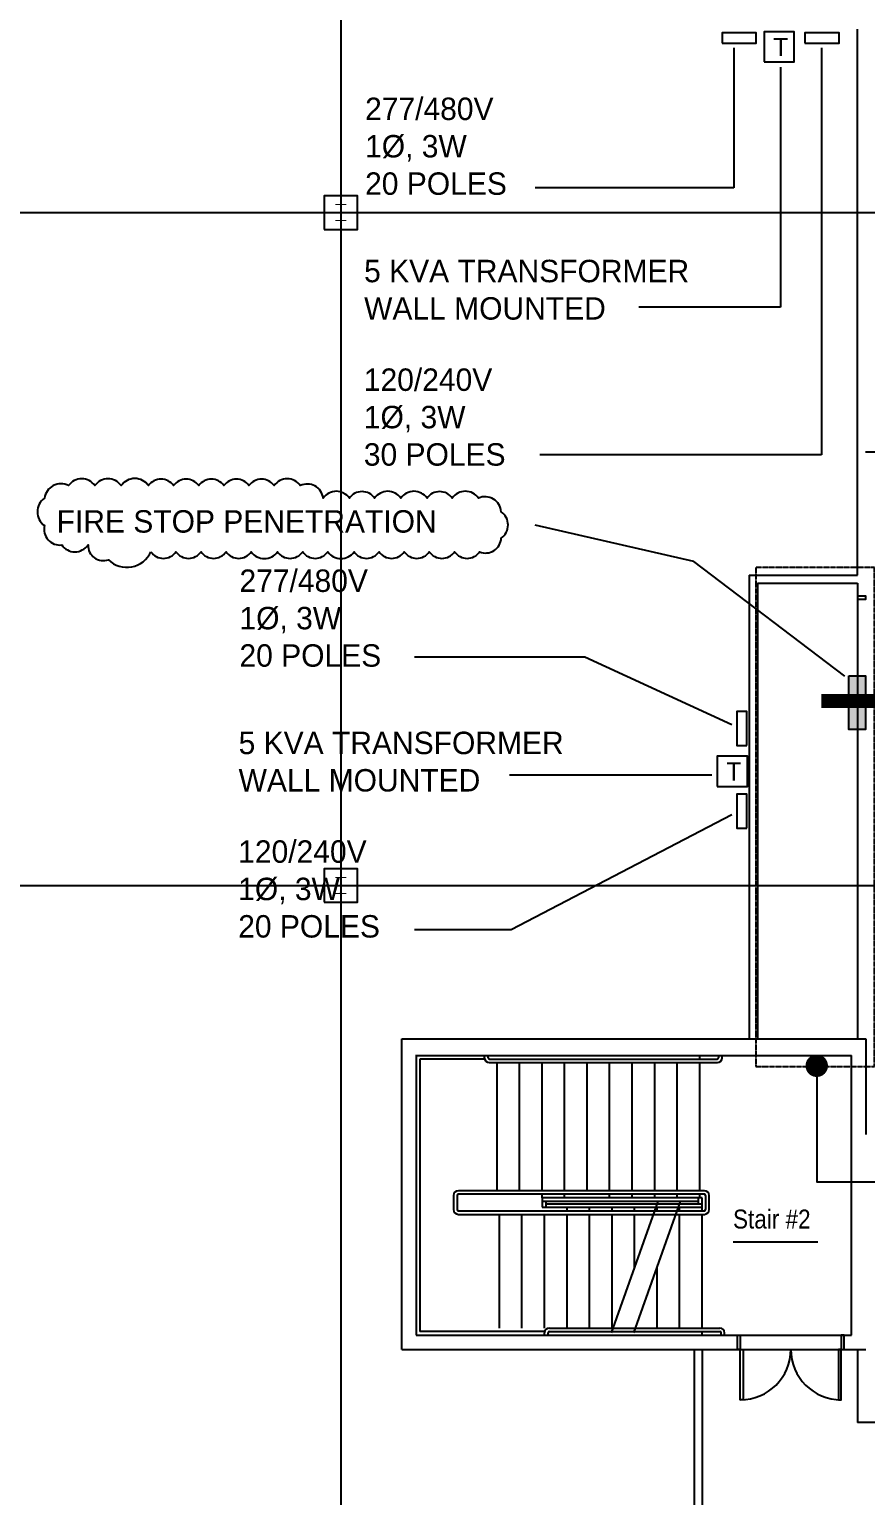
# Model space of a CAD drawing. Header units: inches. Extents: x 6906 to 14988, y -851 to 13048.
# Drawn here: x 10111 to 10708, y 10945 to 11991 of the extents above; entities that cross this region are included whole.
import ezdxf

# ---------------------------------------------------------------- set-up
doc = ezdxf.new("R2010")
doc.units = ezdxf.units.IN
doc.header["$MEASUREMENT"] = 0
doc.linetypes.add('CENTER2', pattern=[1.125, 0.75, -0.125, 0.125, -0.125])
for name, color, linetype in [('CONCUIT STUBS', 30, 'Continuous'), ('E-TEXT', 7, 'Continuous'), ('FIRE PENETRATION', 24, 'Continuous')]:
    doc.layers.add(name, color=color, linetype=linetype)
doc.styles.add('Xref1$0$arial_.85w', font='ARIAL.TTF', dxfattribs={"width": 0.85})
doc.dimstyles.get("Standard").update_dxf_attribs({"dimtxt": 0.18, "dimasz": 0.18, "dimexe": 0.18, "dimexo": 0.0625, "dimgap": 0.09, "dimtad": 0, "dimtih": 1, "dimtoh": 1, "dimdec": 4, "dimzin": 0, "dimdsep": 46, "dimtxsty": 'Standard', "dimcen": 0.09, "dimadec": 0, "dimazin": 0, "dimtfac": 1, "dimtdec": 4, "dimtofl": 0, "dimtmove": 0, "dimatfit": 3, "dimfxl": 0, "dimtolj": 1, "dimtzin": 0, "dimarcsym": 0})

# ---------------------------------------------------------------- blocks, each defined once
blk = doc.blocks.new('Xref1$0$roomname_left_justified')
at = {"linetype": 'Continuous'}
blk.add_line((0.5588, 0), (0, 0), dxfattribs=at)
at = {"color": 0, "linetype": 'Continuous', "style": 'Xref1$0$arial_.85w', "width": 0.85}
for tag, p in [('ROOM_NAME', (-0.0014, 0.0902)), ('ROOM#', (0.0044, -0.1971))]:
    blk.add_attdef(tag, p, '', height=0.125, dxfattribs=at)
blk = doc.blocks.new('GROUND FL')
h = blk.add_hatch(color=256)
edge = h.paths.add_edge_path()
edge.add_line((-2876, -1193.8), (-2884, -1193.8))
edge.add_line((-2884, -1193.8), (-2884, -1193.1))
edge.add_line((-2884, -1193.1), (-2881, -1193.1))
edge.add_arc((-2881, -1192.3), 0.75, 270.0217, 360.0217)
edge.add_line((-2880.2, -1192.3), (-2880.3, -1183.1))
edge.add_arc((-2881, -1183.1), 0.75, 0.0217, 90.0217)
edge.add_line((-2881, -1182.4), (-2884, -1182.4))
edge.add_line((-2884, -1182.4), (-2884, -1181.6))
edge.add_line((-2884, -1181.6), (-2876, -1181.6))
edge.add_line((-2876, -1181.6), (-2876, -1182.4))
edge.add_line((-2876, -1182.4), (-2879, -1182.4))
edge.add_arc((-2879, -1183.1), 0.75, 90.0217, 180.0217)
edge.add_line((-2879.8, -1183.1), (-2879.7, -1192.3))
edge.add_arc((-2879, -1192.3), 0.75, 180.0217, 270.0217)
edge.add_line((-2879, -1193.1), (-2876, -1193.1))
edge.add_line((-2876, -1193.1), (-2876, -1193.8))
h = blk.add_hatch(color=256)
edge = h.paths.add_edge_path()
edge.add_line((-2876, -1673.8), (-2884, -1673.8))
edge.add_line((-2884, -1673.8), (-2884, -1673.1))
edge.add_line((-2884, -1673.1), (-2881, -1673.1))
edge.add_arc((-2881, -1672.3), 0.75, 270.0217, 360.0217)
edge.add_line((-2880.2, -1672.3), (-2880.3, -1663.1))
edge.add_arc((-2881, -1663.1), 0.75, 0.0217, 90.0217)
edge.add_line((-2881, -1662.4), (-2884, -1662.4))
edge.add_line((-2884, -1662.4), (-2884, -1661.6))
edge.add_line((-2884, -1661.6), (-2876, -1661.6))
edge.add_line((-2876, -1661.6), (-2876, -1662.4))
edge.add_line((-2876, -1662.4), (-2879, -1662.4))
edge.add_arc((-2879, -1663.1), 0.75, 90.0217, 180.0217)
edge.add_line((-2879.8, -1663.1), (-2879.7, -1672.3))
edge.add_arc((-2879, -1672.3), 0.75, 180.0217, 270.0217)
edge.add_line((-2879, -1673.1), (-2876, -1673.1))
edge.add_line((-2876, -1673.1), (-2876, -1673.8))
at = {"ltscale": 0.7}
for p, q in [((-2880, 0), (-2880, -2689)), ((-6063.5, -1187.7), (76.1, -1187.7)), ((-6063.5, -1667.7), (76.1, -1667.7))]:
    blk.add_line(p, q, dxfattribs=at)
at = {"linetype": 'Continuous', "lineweight": -3}
for p, q in [((-2511.6, -1446.3), (-2511.6, -1057)), ((-2588.8, -1446.3), (-2511.6, -1446.3)), ((-2588.8, -1446.3), (-2588.8, -1777)), ((-2511.6, -1452.1), (-2511.6, -1777)), ((-2836.4, -1777), (-2505.7, -1777)), ((-2826.2, -1788.9), (-2515.9, -1788.9)), ((-2826.2, -1788.9), (-2826.2, -1988.4)), ((-2823.7, -1791.5), (-2823.7, -1985.9)), ((-2515.9, -1988.4), (-2515.9, -1865.4)), ((-2826.2, -1988.4), (-2515.9, -1988.4)), ((-2628, -1998.6), (-2628, -2639.7)), ((-2511.6, -1998.6), (-2511.6, -2050.7))]:
    blk.add_line(p, q, dxfattribs=at)
at = {"lineweight": -3}
for p, q in [((-2505.9, -1358.4), (-492, -1358.4)), ((-2582.9, -1452.1), (-2511.6, -1452.1)), ((-2582.9, -1452.1), (-2582.9, -1777)), ((-2777.6, -1790.6), (-2777.6, -1788.9)), ((-2775, -1790.6), (-2775, -1788.9)), ((-2774.2, -1791.5), (-2611.4, -1791.5)), ((-2774.2, -1794), (-2611.4, -1794)), ((-2768.5, -1885.4), (-2768.5, -1794)), ((-2752.5, -1885.4), (-2752.5, -1794)), ((-2736.4, -1885.4), (-2736.4, -1794)), ((-2720.4, -1885.4), (-2720.4, -1794)), ((-2704.3, -1885.4), (-2704.3, -1794)), ((-2688.3, -1885.4), (-2688.3, -1794)), ((-2672.2, -1885.4), (-2672.2, -1794)), ((-2656.1, -1885.4), (-2656.1, -1794)), ((-2640.1, -1885.4), (-2640.1, -1794)), ((-2624, -1791.5), (-2624, -1788.9)), ((-2624, -1885.4), (-2624, -1794)), ((-2610.5, -1790.6), (-2610.5, -1788.9)), ((-2608, -1790.6), (-2608, -1788.9)), ((-2515.9, -1988.4), (-2515.9, -1788.9)), ((-2799.6, -1888.8), (-2799.6, -1898.9)), ((-2797.1, -1888.8), (-2797.1, -1898.9)), ((-2706.5, -1885.4), (-2796.2, -1885.4)), ((-2705.4, -1887.9), (-2796.2, -1887.9)), ((-2736.4, -1890.5), (-2736.4, -1887.9)), ((-2736.4, -1890.5), (-2736.4, -1897.2)), ((-2704.3, -1890.5), (-2736.4, -1890.5)), ((-2703.2, -1893), (-2736.4, -1893)), ((-2733.9, -1893), (-2733.9, -1897.2)), ((-2720.4, -1890.5), (-2720.4, -1887.9)), ((-2620.7, -1885.4), (-2707.9, -1885.4)), ((-2620.7, -1887.9), (-2707.9, -1887.9)), ((-2622.3, -1890.5), (-2707.9, -1890.5)), ((-2624.9, -1893), (-2707.9, -1893)), ((-2688.3, -1890.5), (-2688.3, -1887.9)), ((-2672.2, -1890.5), (-2672.2, -1887.9)), ((-2656.1, -1890.5), (-2656.1, -1887.9)), ((-2640.1, -1890.5), (-2640.1, -1887.9)), ((-2624.9, -1894.7), (-2624.9, -1890.5)), ((-2624, -1890.5), (-2624, -1887.9)), ((-2622.3, -1897.2), (-2622.3, -1890.5)), ((-2619.8, -1898.9), (-2619.8, -1888.8)), ((-2617.3, -1898.9), (-2617.3, -1888.8)), ((-2796.2, -1899.8), (-2620.7, -1899.8)), ((-2796.2, -1902.3), (-2620.7, -1902.3)), ((-2766.8, -1983.4), (-2766.8, -1902.3)), ((-2750.8, -1983.4), (-2750.8, -1902.3)), ((-2736.4, -1897.2), (-2622.3, -1897.2)), ((-2734.7, -1983.4), (-2734.7, -1902.3)), ((-2733.9, -1894.7), (-2622.3, -1894.7)), ((-2718.7, -1899.8), (-2718.7, -1897.2)), ((-2718.7, -1983.4), (-2718.7, -1902.3)), ((-2702.6, -1899.8), (-2702.6, -1897.2)), ((-2702.6, -1983.4), (-2702.6, -1902.3)), ((-2686.6, -1899.8), (-2686.6, -1897.2)), ((-2686.6, -1983.4), (-2686.6, -1902.3)), ((-2670.5, -1899.8), (-2670.5, -1897.2)), ((-2670.5, -1940.1), (-2670.5, -1902.3)), ((-2654.5, -1899.8), (-2654.5, -1897.2)), ((-2638.4, -1899.8), (-2638.4, -1897.2)), ((-2638.4, -1983.4), (-2638.4, -1902.3)), ((-2622.3, -1899.8), (-2622.3, -1897.2)), ((-2622.3, -1983.4), (-2622.3, -1902.3)), ((-2654.5, -1983.4), (-2654.5, -1940.1)), ((-2734.7, -1988.4), (-2734.7, -1986.8)), ((-2732.2, -1988.4), (-2732.2, -1986.8)), ((-2731.3, -1983.4), (-2609.7, -1983.4)), ((-2731.3, -1985.9), (-2609.7, -1985.9)), ((-2622.3, -1988.4), (-2622.3, -1985.9)), ((-2608.8, -1988.4), (-2608.8, -1986.8)), ((-2606.3, -1988.4), (-2606.3, -1986.8)), ((-2622.2, -1998.6), (-2622.2, -2639.7))]:
    blk.add_line(p, q, dxfattribs=at)
for p, q in [((-2836.4, -1998.6), (-2836.4, -1777)), ((-2505.7, -1777), (-2505.7, -1845.3)), ((-2826.8, -1788.9), (-2826.2, -1788.9)), ((-2777.5, -1791.5), (-2823.7, -1791.5)), ((-2687, -1986.8), (-2653.8, -1893)), ((-2671, -1986.8), (-2637.8, -1893)), ((-2734.6, -1985.9), (-2823.7, -1985.9)), ((-2836.4, -1998.6), (-2505.7, -1998.6)), ((-2412, -2050.7), (-2511.6, -2050.7))]:
    blk.add_line(p, q)
for points in [[(-2892, -1199.7), (-2868, -1199.7), (-2868, -1175.8), (-2892, -1175.8)], [(-2892, -1679.7), (-2868, -1679.7), (-2868, -1655.8), (-2892, -1655.8)]]:
    blk.add_lwpolyline(points, close=True)
at = {"linetype": 'Continuous', "lineweight": -3}
blk.add_lwpolyline([(-2511.6, -1463.4), (-2505.7, -1463.4), (-2505.7, -1461.4), (-2511.6, -1461.4)], dxfattribs=at)
for points in [[(-2595.1, -1998.6), (-2597.1, -1998.6), (-2597.1, -1988.4), (-2595.1, -1988.4)], [(-2523.1, -1998.6), (-2521.1, -1998.6), (-2521.1, -1988.4), (-2523.1, -1988.4)], [(-2595.1, -1998.6), (-2593.1, -1998.6), (-2593.1, -2034.6), (-2595.1, -2034.6)], [(-2523.1, -1998.6), (-2525.1, -1998.6), (-2525.1, -2034.6), (-2523.1, -2034.6)]]:
    blk.add_lwpolyline(points, close=True, dxfattribs=at)
at = {"lineweight": -3}
for centre, radius, start, end in [((-2774.2, -1790.6), 3.38, 180, 270), ((-2774.2, -1790.6), 0.845, 180, 270), ((-2611.4, -1790.6), 0.845, 270, 0), ((-2611.4, -1790.6), 3.38, 270, 0), ((-2796.2, -1888.8), 3.38, 90, 180), ((-2796.2, -1888.8), 0.845, 90, 180), ((-2620.7, -1888.8), 3.38, 0, 90), ((-2620.7, -1888.8), 0.845, 0, 90), ((-2796.2, -1898.9), 3.38, 180, 270), ((-2796.2, -1898.9), 0.845, 180, 270), ((-2620.7, -1898.9), 3.38, 270, 0), ((-2620.7, -1898.9), 0.845, 270, 0), ((-2731.3, -1986.8), 3.38, 90, 180), ((-2731.3, -1986.8), 0.845, 90, 180), ((-2609.7, -1986.8), 3.38, 0, 90), ((-2609.7, -1986.8), 0.845, 0, 90)]:
    blk.add_arc(centre, radius, start, end, dxfattribs=at)
at = {"linetype": 'Continuous', "lineweight": -3}
for centre, start, end in [((-2595.1, -1998.6), 270, 0), ((-2523.1, -1998.6), 180, 270)]:
    blk.add_arc(centre, 36, start, end, dxfattribs=at)
at = {"linetype": 'Continuous'}
ref = blk.add_blockref('Xref1$0$roomname_left_justified', (-2600.2, -1922.1), dxfattribs=dict(at, xscale=108.1599999999999, yscale=108.1599999999999, zscale=108.16))
ref.add_attrib('ROOM_NAME', 'Stair #2', (-2600.3, -1912.4), dxfattribs={"linetype": 'Continuous', "height": 13.52, "style": 'Xref1$0$arial_.85w', "width": 0.85})

msp = doc.modelspace()

# ---------------------------------------------------------------- hatches: boundary and pattern name
at = {"layer": 'FIRE PENETRATION'}
msp.add_hatch(color=256, dxfattribs=at).paths.add_polyline_path([(10695.7, 11530), (10707.4, 11530), (10707.4, 11491.6), (10695.7, 11491.6)])

# ---------------------------------------------------------------- linework, layer by layer
at = {"layer": 'CONCUIT STUBS', "const_width": 10}
msp.add_lwpolyline([(10730.3, 11511.9), (10676.1, 11511.9)], dxfattribs=at)
at = {"layer": 'E-TEXT'}
for points in [[(10605.2, 11981.2), (10629.6, 11981.2), (10629.6, 11988.5), (10605.2, 11988.5)], [(10635.2, 11967.9), (10656.7, 11967.9), (10656.7, 11989.4), (10635.2, 11989.4)], [(10664.2, 11981.2), (10688.6, 11981.2), (10688.6, 11988.5), (10664.2, 11988.5)], [(10622.9, 11480.2), (10622.9, 11504.6), (10615.6, 11504.6), (10615.6, 11480.2)], [(10601.8, 11451), (10623.4, 11451), (10623.4, 11472.6), (10601.8, 11472.6)], [(10622.9, 11421.2), (10622.9, 11445.6), (10615.6, 11445.6), (10615.6, 11421.2)]]:
    msp.add_lwpolyline(points, close=True, dxfattribs=at)
msp.add_lwpolyline([(10197.8, 11618.4, 0.520567), (10215.7, 11618.4, 0.520567), (10233.6, 11618.4, 0.520567), (10251.5, 11618.4, 0.520567), (10269.4, 11618.4, 0.520567), (10288.1, 11618.4, 0.520567), (10306.1, 11618.4, 0.520567), (10324, 11618.4, 0.520567), (10342.7, 11618.4, 0.520567), (10360.6, 11618.4, 0.520567), (10378.5, 11618.4, 0.520567), (10396.4, 11618.4, 0.520567), (10414.4, 11618.4, 0.520567), (10432.3, 11618.4, 0.520567), (10447.7, 11628.2, 0.520567), (10447.7, 11646.9, 0.520567), (10431.5, 11656.7, 0.520567), (10412.7, 11656.7, 0.520567), (10394.8, 11656.7, 0.520567), (10376.1, 11656.7, 0.520567), (10357.4, 11656.7, 0.520567), (10339.4, 11656.7, 0.520567), (10320.7, 11656.7, 0.520567), (10304.4, 11665.6, 0.520567), (10285.7, 11665.6, 0.520567), (10267.8, 11665.6, 0.520567), (10249.9, 11665.6, 0.520567), (10232, 11665.6, 0.520567), (10214, 11665.6, 0.520567), (10196.1, 11665.6, 0.520567), (10176.6, 11665.6, 0.520567), (10157.9, 11665.6, 0.520567), (10139.1, 11665.6, 0.520567), (10122, 11656.7, 0.520567), (10122, 11637.1, 0.520567), (10134.2, 11623.3, 0.520567), (10153, 11623.3, 0.520567), (10167.6, 11612.7, 0.520567)], format="xyb", close=True, dxfattribs=at)
at = {"layer": 'E-TEXT', "color": 3, "linetype": 'CENTER2', "ltscale": 0.6}
msp.add_lwpolyline([(10629.2, 11251.3), (10713.9, 11251.3), (10713.9, 11607.3), (10629.2, 11607.3)], close=True, dxfattribs=at)
at = {"layer": 'E-TEXT', "color": 6, "linetype": 'Continuous', "const_width": 8}
msp.add_lwpolyline([(10668.7, 11251.8, 1), (10676.7, 11251.8, 1)], format="xyb", close=True, dxfattribs=at)
at = {"layer": 'E-TEXT'}
msp.add_lwpolyline([(10672.7, 11251.8), (10672.7, 11169.1), (10724, 11169.1)], dxfattribs=at)
at = {"layer": 'FIRE PENETRATION'}
msp.add_lwpolyline([(10695.7, 11530), (10707.4, 11530), (10707.4, 11491.6), (10695.7, 11491.6)], close=True, dxfattribs=at)

# ---------------------------------------------------------------- block references
msp.add_blockref('GROUND FL', (13213.3, 13048.1))

# ---------------------------------------------------------------- texts
at = {"layer": 'E-TEXT', "attachment_point": 1}
for s, insert, char_height, width in [('T', (10641.7, 11985), 13, 164.856), ('277/480V\\P1%%C, 3W\\P20 POLES', (10350.6, 11942.4), 16, 203.526), ('5 KVA TRANSFORMER\\PWALL MOUNTED', (10349.9, 11826.7), 16, 351.536), ('120/240V\\P1%%C, 3W\\P30 POLES', (10349.7, 11749.2), 16, 203.526), ('FIRE STOP PENETRATION', (10130.6, 11648.1), 16, 351.5), ('277/480V\\P1%%C, 3W\\P20 POLES', (10261, 11605.8), 16, 203.526), ('5 KVA TRANSFORMER\\PWALL MOUNTED', (10260.4, 11490.1), 16, 351.536), ('T', (10608.3, 11468.2), 13, 164.856), ('120/240V\\P1%%C, 3W\\P20 POLES', (10260.1, 11412.6), 16, 203.526)]:
    msp.add_mtext(s, dxfattribs=dict(at, insert=insert, char_height=char_height, width=width))

# ---------------------------------------------------------------- leaders
at = {"layer": 'E-TEXT'}
for points in [[(10613.6, 11977.8), (10613.6, 11878.1), (10472, 11878.1)], [(10676, 11978), (10676, 11687.7), (10475.2, 11687.7)], [(10646.9, 11964), (10646.9, 11792.8), (10545.9, 11792.8)], [(10692.7, 11529.6), (10585.1, 11611.6), (10471.9, 11637.3)], [(10612.1, 11495.1), (10507.2, 11543.2), (10385.9, 11543.2)], [(10597.9, 11459.1), (10453.6, 11459.1)], [(10612.1, 11430.7), (10454.7, 11348.8), (10385.9, 11348.8)]]:
    msp.add_leader(points, dimstyle='Standard', override={"dimgap": 0.09, "dimtad": 0}, dxfattribs=at)

doc.saveas('drawing.dxf')
